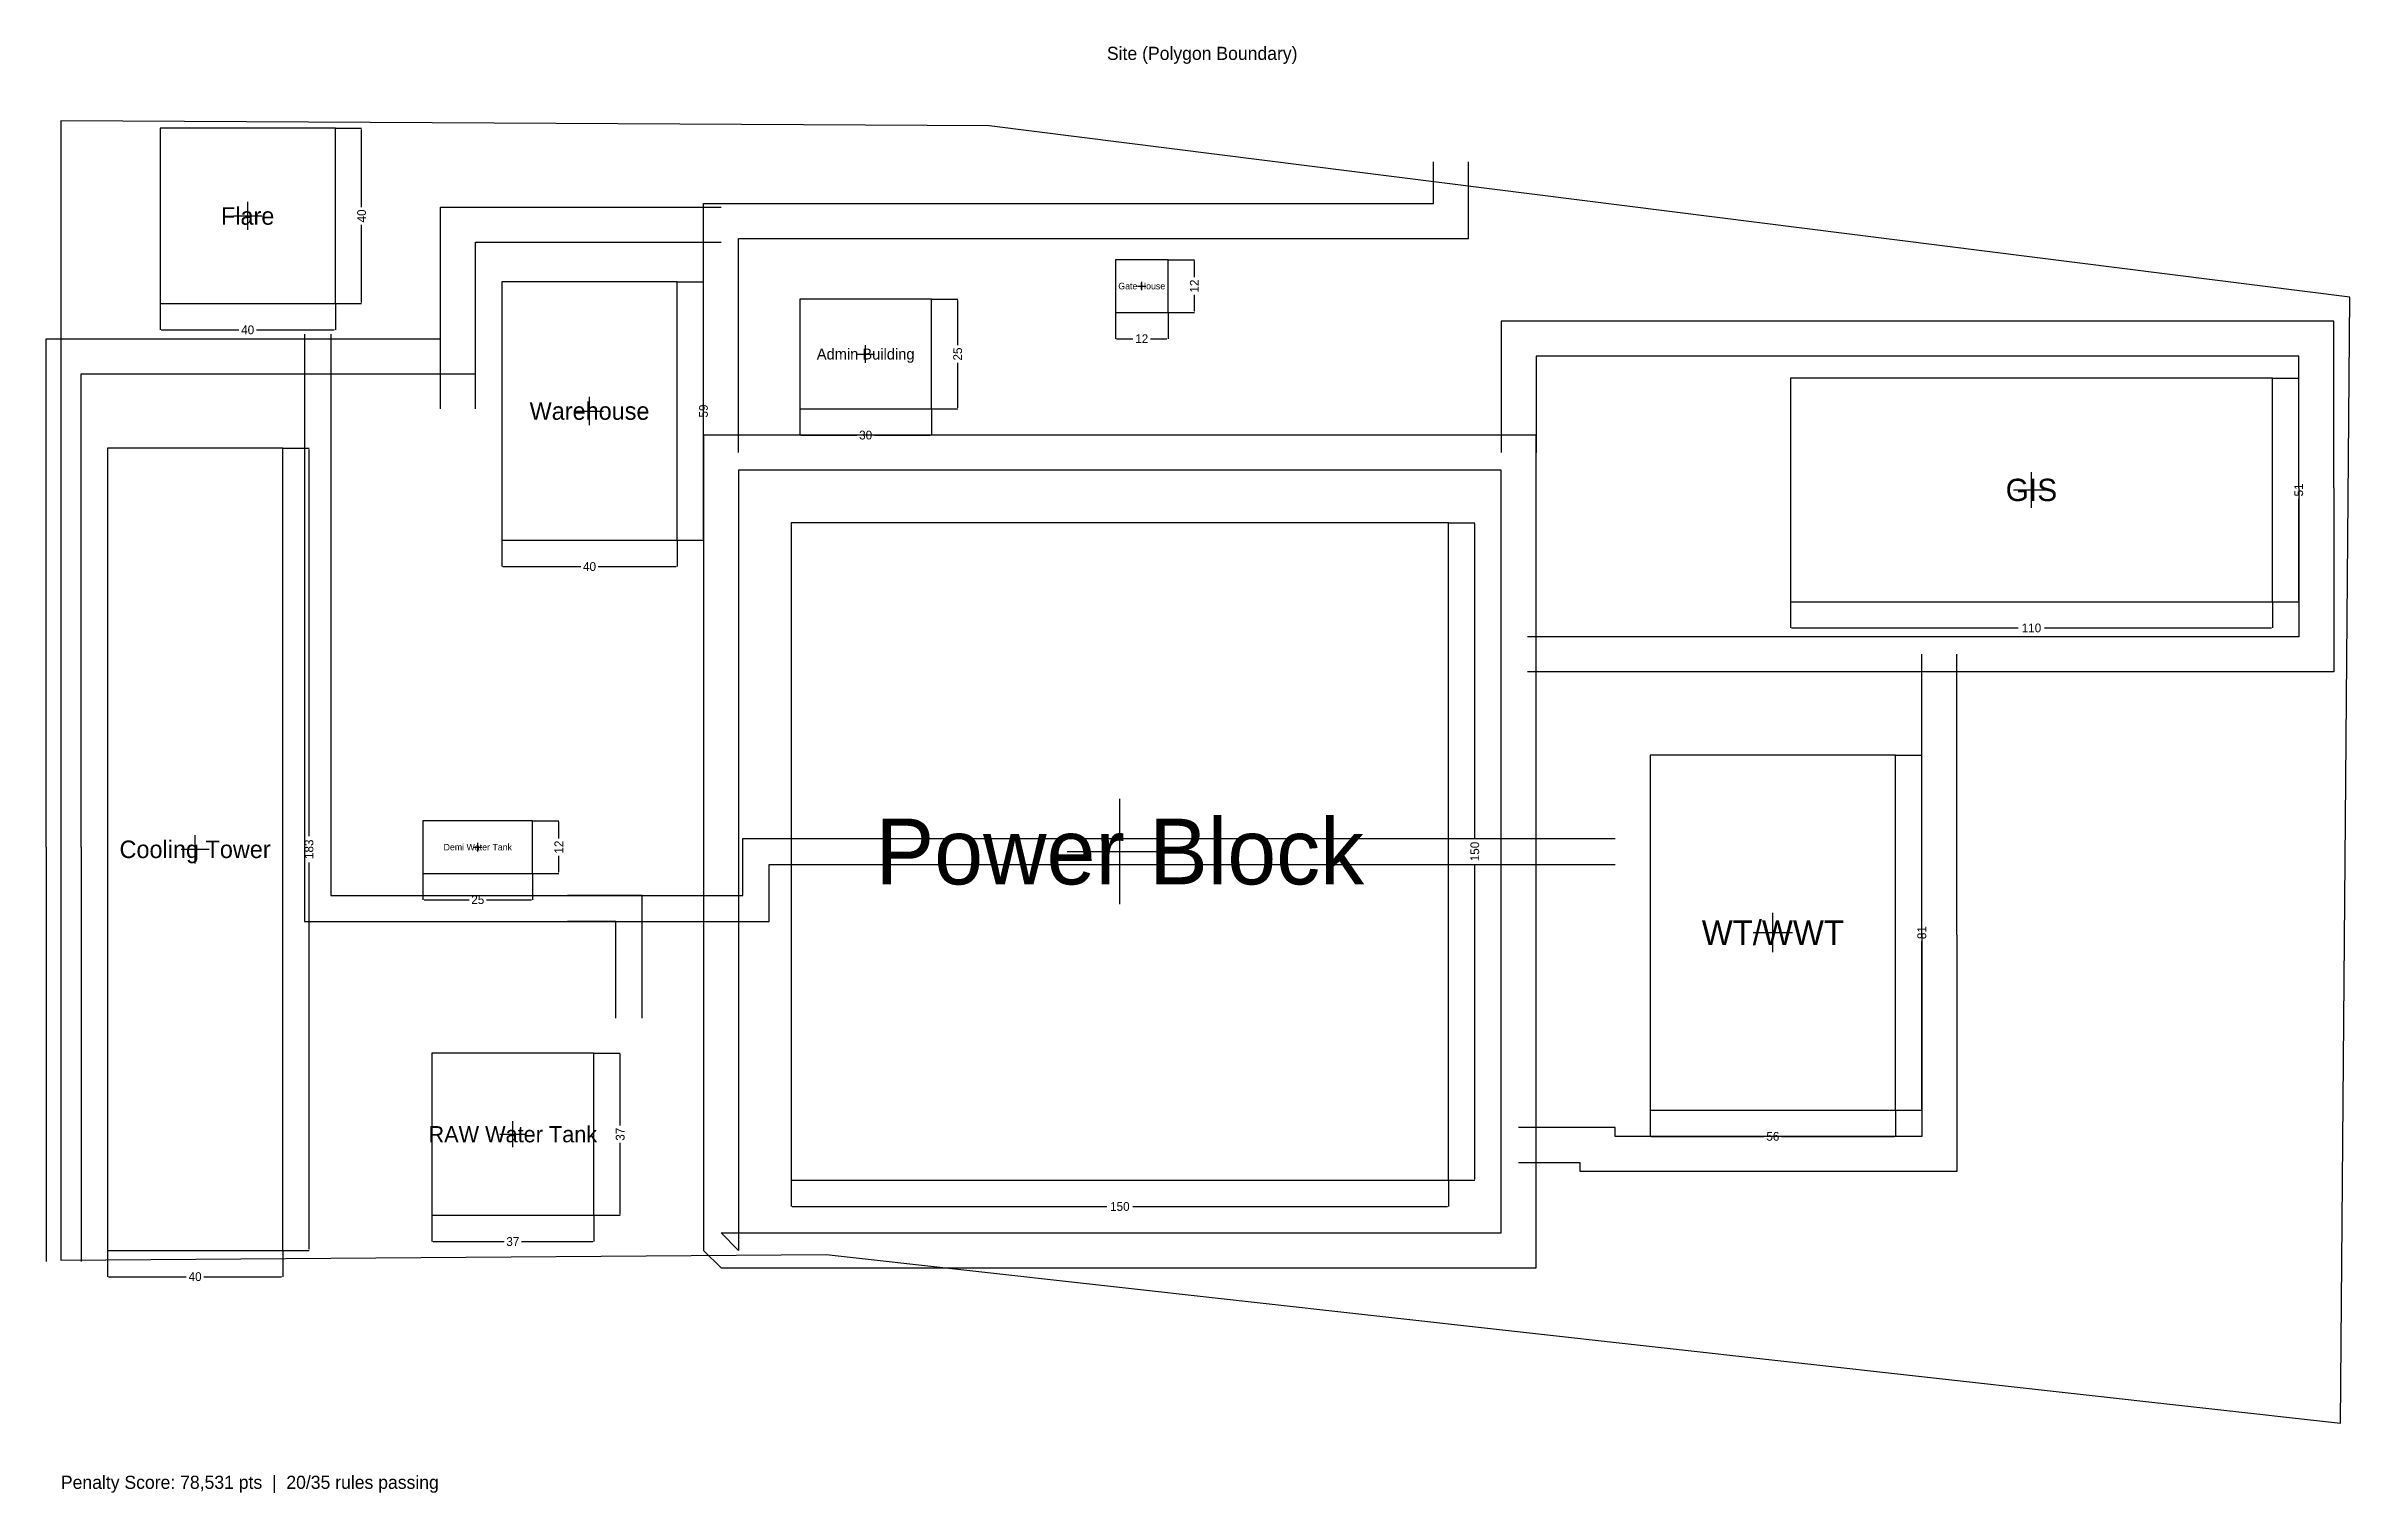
# Model space of a CAD drawing. Header units: metres. Extents: x -6 to 520, y -15 to 315.
import ezdxf
from ezdxf.enums import TextEntityAlignment as Align

# ---------------------------------------------------------------- set-up
doc = ezdxf.new("R2010")
doc.units = ezdxf.units.M
doc.linetypes.add('DASHED', pattern=[0.25, -0.25])
for name, color, linetype in [('ADMIN_BUILDING', 6, 'CONTINUOUS'), ('COOLING_TOWER', 3, 'CONTINUOUS'), ('DIMENSIONS', 8, 'CONTINUOUS'), ('FLARE', 30, 'CONTINUOUS'), ('GATE_HOUSE', 2, 'CONTINUOUS'), ('GIS', 5, 'CONTINUOUS'), ('LABELS', 7, 'CONTINUOUS'), ('PIPE_RACK', 8, 'DASHED'), ('POWER_BLOCK', 4, 'CONTINUOUS'), ('ROAD', 8, 'CONTINUOUS'), ('SITE_BOUNDARY', 7, 'CONTINUOUS'), ('WAREHOUSE', 6, 'CONTINUOUS'), ('WATER', 3, 'CONTINUOUS'), ('WT_WWT', 4, 'CONTINUOUS')]:
    doc.layers.add(name, color=color, linetype=linetype)
doc.dimstyles.get("Standard").update_dxf_attribs({"dimtxt": 2.5, "dimasz": 2.5, "dimexe": 1.25, "dimexo": 0.625, "dimtad": 1, "dimcen": 2.5, "dimazin": 3, "dimtfac": 1, "dimtmove": 0, "dimatfit": 3})

# ---------------------------------------------------------------- blocks, each defined once
blk = doc.blocks.new('_CLOSEDFILLED')
at = {"color": 0, "linetype": 'BYBLOCK'}
blk.add_solid([(-1, 0.2), (0, 0), (-1, -0.2)], dxfattribs=at)
blk = doc.blocks.new('*D1')
for p, q in [((238, 254), (238, 248)), ((250, 254), (250, 248)), ((238.25, 248), (242, 248)), ((246, 248), (249.75, 248))]:
    blk.add_line(p, q)
at = {"layer": 'Defpoints'}
for p in [(238, 254), (250, 254), (238, 248)]:
    blk.add_point(p, dxfattribs=at)
at = {"layer": 'DIMENSIONS', "xscale": 0.25, "yscale": 0.25, "rotation": 180}
blk.add_blockref('_CLOSEDFILLED', (238, 248), dxfattribs=at)
at = {"layer": 'DIMENSIONS', "xscale": 0.25, "yscale": 0.25}
blk.add_blockref('_CLOSEDFILLED', (250, 248), dxfattribs=at)
at = {"layer": 'DIMENSIONS', "insert": (244, 248), "char_height": 2, "attachment_point": 5}
blk.add_mtext('12', dxfattribs=at)
blk = doc.blocks.new('*D2')
for p, q in [((250, 266), (256, 266)), ((256, 262), (256, 265.75)), ((256, 254.25), (256, 258)), ((250, 254), (256, 254))]:
    blk.add_line(p, q)
at = {"layer": 'Defpoints'}
for p in [(250, 266), (250, 254), (256, 254)]:
    blk.add_point(p, dxfattribs=at)
at = {"layer": 'DIMENSIONS', "xscale": 0.25, "yscale": 0.25}
for p, rotation in [((256, 266), 90), ((256, 254), 270)]:
    blk.add_blockref('_CLOSEDFILLED', p, dxfattribs=dict(at, rotation=rotation))
at = {"layer": 'DIMENSIONS', "insert": (256, 260), "char_height": 2, "attachment_point": 5, "rotation": 90}
blk.add_mtext('12', dxfattribs=at)
blk = doc.blocks.new('*D3')
for p, q in [((392, 188), (392, 182)), ((502, 188), (502, 182)), ((392.25, 182), (444, 182)), ((450, 182), (501.75, 182))]:
    blk.add_line(p, q)
at = {"layer": 'Defpoints'}
for p in [(392, 188), (502, 188), (392, 182)]:
    blk.add_point(p, dxfattribs=at)
at = {"layer": 'DIMENSIONS', "xscale": 0.25, "yscale": 0.25, "rotation": 180}
blk.add_blockref('_CLOSEDFILLED', (392, 182), dxfattribs=at)
at = {"layer": 'DIMENSIONS', "xscale": 0.25, "yscale": 0.25}
blk.add_blockref('_CLOSEDFILLED', (502, 182), dxfattribs=at)
at = {"layer": 'DIMENSIONS', "insert": (447, 182), "char_height": 2, "attachment_point": 5}
blk.add_mtext('110', dxfattribs=at)
blk = doc.blocks.new('*D4')
for p, q in [((502, 239), (508, 239)), ((508, 215.5), (508, 238.75)), ((508, 188.25), (508, 211.5)), ((502, 188), (508, 188))]:
    blk.add_line(p, q)
at = {"layer": 'Defpoints'}
for p in [(502, 239), (502, 188), (508, 188)]:
    blk.add_point(p, dxfattribs=at)
at = {"layer": 'DIMENSIONS', "xscale": 0.25, "yscale": 0.25}
for p, rotation in [((508, 239), 90), ((508, 188), 270)]:
    blk.add_blockref('_CLOSEDFILLED', p, dxfattribs=dict(at, rotation=rotation))
at = {"layer": 'DIMENSIONS', "insert": (508, 213.5), "char_height": 2, "attachment_point": 5, "rotation": 90}
blk.add_mtext('51', dxfattribs=at)
blk = doc.blocks.new('*D5')
for p, q in [((82, 48), (82, 42)), ((119, 48), (119, 42)), ((82.25, 42), (98.5, 42)), ((102.5, 42), (118.75, 42))]:
    blk.add_line(p, q)
at = {"layer": 'Defpoints'}
for p in [(82, 48), (119, 48), (82, 42)]:
    blk.add_point(p, dxfattribs=at)
at = {"layer": 'DIMENSIONS', "xscale": 0.25, "yscale": 0.25, "rotation": 180}
blk.add_blockref('_CLOSEDFILLED', (82, 42), dxfattribs=at)
at = {"layer": 'DIMENSIONS', "xscale": 0.25, "yscale": 0.25}
blk.add_blockref('_CLOSEDFILLED', (119, 42), dxfattribs=at)
at = {"layer": 'DIMENSIONS', "insert": (100.5, 42), "char_height": 2, "attachment_point": 5}
blk.add_mtext('37', dxfattribs=at)
blk = doc.blocks.new('*D6')
for p, q in [((119, 85), (125, 85)), ((125, 68.5), (125, 84.75)), ((125, 48.25), (125, 64.5)), ((119, 48), (125, 48))]:
    blk.add_line(p, q)
at = {"layer": 'Defpoints'}
for p in [(119, 85), (119, 48), (125, 48)]:
    blk.add_point(p, dxfattribs=at)
at = {"layer": 'DIMENSIONS', "xscale": 0.25, "yscale": 0.25}
for p, rotation in [((125, 85), 90), ((125, 48), 270)]:
    blk.add_blockref('_CLOSEDFILLED', p, dxfattribs=dict(at, rotation=rotation))
at = {"layer": 'DIMENSIONS', "insert": (125, 66.5), "char_height": 2, "attachment_point": 5, "rotation": 90}
blk.add_mtext('37', dxfattribs=at)
blk = doc.blocks.new('*D7')
for p, q in [((164, 56), (164, 50)), ((314, 56), (314, 50)), ((164.25, 50), (236, 50)), ((242, 50), (313.75, 50))]:
    blk.add_line(p, q)
at = {"layer": 'Defpoints'}
for p in [(164, 56), (314, 56), (164, 50)]:
    blk.add_point(p, dxfattribs=at)
at = {"layer": 'DIMENSIONS', "xscale": 0.25, "yscale": 0.25, "rotation": 180}
blk.add_blockref('_CLOSEDFILLED', (164, 50), dxfattribs=at)
at = {"layer": 'DIMENSIONS', "xscale": 0.25, "yscale": 0.25}
blk.add_blockref('_CLOSEDFILLED', (314, 50), dxfattribs=at)
at = {"layer": 'DIMENSIONS', "insert": (239, 50), "char_height": 2, "attachment_point": 5}
blk.add_mtext('150', dxfattribs=at)
blk = doc.blocks.new('*D8')
for p, q in [((314, 206), (320, 206)), ((320, 134), (320, 205.75)), ((320, 56.25), (320, 128)), ((314, 56), (320, 56))]:
    blk.add_line(p, q)
at = {"layer": 'Defpoints'}
for p in [(314, 206), (314, 56), (320, 56)]:
    blk.add_point(p, dxfattribs=at)
at = {"layer": 'DIMENSIONS', "xscale": 0.25, "yscale": 0.25}
for p, rotation in [((320, 206), 90), ((320, 56), 270)]:
    blk.add_blockref('_CLOSEDFILLED', p, dxfattribs=dict(at, rotation=rotation))
at = {"layer": 'DIMENSIONS', "insert": (320, 131), "char_height": 2, "attachment_point": 5, "rotation": 90}
blk.add_mtext('150', dxfattribs=at)
blk = doc.blocks.new('*D9')
for p, q in [((20, 256), (20, 250)), ((60, 256), (60, 250)), ((20.25, 250), (38, 250)), ((42, 250), (59.75, 250))]:
    blk.add_line(p, q)
at = {"layer": 'Defpoints'}
for p in [(20, 256), (60, 256), (20, 250)]:
    blk.add_point(p, dxfattribs=at)
at = {"layer": 'DIMENSIONS', "xscale": 0.25, "yscale": 0.25, "rotation": 180}
blk.add_blockref('_CLOSEDFILLED', (20, 250), dxfattribs=at)
at = {"layer": 'DIMENSIONS', "xscale": 0.25, "yscale": 0.25}
blk.add_blockref('_CLOSEDFILLED', (60, 250), dxfattribs=at)
at = {"layer": 'DIMENSIONS', "insert": (40, 250), "char_height": 2, "attachment_point": 5}
blk.add_mtext('40', dxfattribs=at)
blk = doc.blocks.new('*D10')
for p, q in [((60, 296), (66, 296)), ((66, 278), (66, 295.75)), ((66, 256.25), (66, 274)), ((60, 256), (66, 256))]:
    blk.add_line(p, q)
at = {"layer": 'Defpoints'}
for p in [(60, 296), (60, 256), (66, 256)]:
    blk.add_point(p, dxfattribs=at)
at = {"layer": 'DIMENSIONS', "xscale": 0.25, "yscale": 0.25}
for p, rotation in [((66, 296), 90), ((66, 256), 270)]:
    blk.add_blockref('_CLOSEDFILLED', p, dxfattribs=dict(at, rotation=rotation))
at = {"layer": 'DIMENSIONS', "insert": (66, 276), "char_height": 2, "attachment_point": 5, "rotation": 90}
blk.add_mtext('40', dxfattribs=at)
blk = doc.blocks.new('*D11')
for p, q in [((8, 40), (8, 34)), ((48, 40), (48, 34)), ((8.25, 34), (26, 34)), ((30, 34), (47.75, 34))]:
    blk.add_line(p, q)
at = {"layer": 'Defpoints'}
for p in [(8, 40), (48, 40), (8, 34)]:
    blk.add_point(p, dxfattribs=at)
at = {"layer": 'DIMENSIONS', "xscale": 0.25, "yscale": 0.25, "rotation": 180}
blk.add_blockref('_CLOSEDFILLED', (8, 34), dxfattribs=at)
at = {"layer": 'DIMENSIONS', "xscale": 0.25, "yscale": 0.25}
blk.add_blockref('_CLOSEDFILLED', (48, 34), dxfattribs=at)
at = {"layer": 'DIMENSIONS', "insert": (28, 34), "char_height": 2, "attachment_point": 5}
blk.add_mtext('40', dxfattribs=at)
blk = doc.blocks.new('*D12')
for p, q in [((48, 223), (54, 223)), ((54, 134.5), (54, 222.75)), ((54, 40.25), (54, 128.5)), ((48, 40), (54, 40))]:
    blk.add_line(p, q)
at = {"layer": 'Defpoints'}
for p in [(48, 223), (48, 40), (54, 40)]:
    blk.add_point(p, dxfattribs=at)
at = {"layer": 'DIMENSIONS', "xscale": 0.25, "yscale": 0.25}
for p, rotation in [((54, 223), 90), ((54, 40), 270)]:
    blk.add_blockref('_CLOSEDFILLED', p, dxfattribs=dict(at, rotation=rotation))
at = {"layer": 'DIMENSIONS', "insert": (54, 131.5), "char_height": 2, "attachment_point": 5, "rotation": 90}
blk.add_mtext('183', dxfattribs=at)
blk = doc.blocks.new('*D13')
for p, q in [((360, 72), (360, 66)), ((416, 72), (416, 66)), ((360.25, 66), (386, 66)), ((390, 66), (415.75, 66))]:
    blk.add_line(p, q)
at = {"layer": 'Defpoints'}
for p in [(360, 72), (416, 72), (360, 66)]:
    blk.add_point(p, dxfattribs=at)
at = {"layer": 'DIMENSIONS', "xscale": 0.25, "yscale": 0.25, "rotation": 180}
blk.add_blockref('_CLOSEDFILLED', (360, 66), dxfattribs=at)
at = {"layer": 'DIMENSIONS', "xscale": 0.25, "yscale": 0.25}
blk.add_blockref('_CLOSEDFILLED', (416, 66), dxfattribs=at)
at = {"layer": 'DIMENSIONS', "insert": (388, 66), "char_height": 2, "attachment_point": 5}
blk.add_mtext('56', dxfattribs=at)
blk = doc.blocks.new('*D14')
for p, q in [((416, 153), (422, 153)), ((422, 114.5), (422, 152.75)), ((422, 72.25), (422, 110.5)), ((416, 72), (422, 72))]:
    blk.add_line(p, q)
at = {"layer": 'Defpoints'}
for p in [(416, 153), (416, 72), (422, 72)]:
    blk.add_point(p, dxfattribs=at)
at = {"layer": 'DIMENSIONS', "xscale": 0.25, "yscale": 0.25}
for p, rotation in [((422, 153), 90), ((422, 72), 270)]:
    blk.add_blockref('_CLOSEDFILLED', p, dxfattribs=dict(at, rotation=rotation))
at = {"layer": 'DIMENSIONS', "insert": (422, 112.5), "char_height": 2, "attachment_point": 5, "rotation": 90}
blk.add_mtext('81', dxfattribs=at)
blk = doc.blocks.new('*D15')
for p, q in [((98, 202), (98, 196)), ((138, 202), (138, 196)), ((98.25, 196), (116, 196)), ((120, 196), (137.75, 196))]:
    blk.add_line(p, q)
at = {"layer": 'Defpoints'}
for p in [(98, 202), (138, 202), (98, 196)]:
    blk.add_point(p, dxfattribs=at)
at = {"layer": 'DIMENSIONS', "xscale": 0.25, "yscale": 0.25, "rotation": 180}
blk.add_blockref('_CLOSEDFILLED', (98, 196), dxfattribs=at)
at = {"layer": 'DIMENSIONS', "xscale": 0.25, "yscale": 0.25}
blk.add_blockref('_CLOSEDFILLED', (138, 196), dxfattribs=at)
at = {"layer": 'DIMENSIONS', "insert": (118, 196), "char_height": 2, "attachment_point": 5}
blk.add_mtext('40', dxfattribs=at)
blk = doc.blocks.new('*D16')
for p, q in [((138, 261), (144, 261)), ((144, 233.5), (144, 260.75)), ((144, 202.25), (144, 229.5)), ((138, 202), (144, 202))]:
    blk.add_line(p, q)
at = {"layer": 'Defpoints'}
for p in [(138, 261), (138, 202), (144, 202)]:
    blk.add_point(p, dxfattribs=at)
at = {"layer": 'DIMENSIONS', "xscale": 0.25, "yscale": 0.25}
for p, rotation in [((144, 261), 90), ((144, 202), 270)]:
    blk.add_blockref('_CLOSEDFILLED', p, dxfattribs=dict(at, rotation=rotation))
at = {"layer": 'DIMENSIONS', "insert": (144, 231.5), "char_height": 2, "attachment_point": 5, "rotation": 90}
blk.add_mtext('59', dxfattribs=at)
blk = doc.blocks.new('*D17')
for p, q in [((166, 232), (166, 226)), ((196, 232), (196, 226)), ((166.25, 226), (179, 226)), ((183, 226), (195.75, 226))]:
    blk.add_line(p, q)
at = {"layer": 'Defpoints'}
for p in [(166, 232), (196, 232), (166, 226)]:
    blk.add_point(p, dxfattribs=at)
at = {"layer": 'DIMENSIONS', "xscale": 0.25, "yscale": 0.25, "rotation": 180}
blk.add_blockref('_CLOSEDFILLED', (166, 226), dxfattribs=at)
at = {"layer": 'DIMENSIONS', "xscale": 0.25, "yscale": 0.25}
blk.add_blockref('_CLOSEDFILLED', (196, 226), dxfattribs=at)
at = {"layer": 'DIMENSIONS', "insert": (181, 226), "char_height": 2, "attachment_point": 5}
blk.add_mtext('30', dxfattribs=at)
blk = doc.blocks.new('*D18')
for p, q in [((196, 257), (202, 257)), ((202, 246.5), (202, 256.75)), ((202, 232.25), (202, 242.5)), ((196, 232), (202, 232))]:
    blk.add_line(p, q)
at = {"layer": 'Defpoints'}
for p in [(196, 257), (196, 232), (202, 232)]:
    blk.add_point(p, dxfattribs=at)
at = {"layer": 'DIMENSIONS', "xscale": 0.25, "yscale": 0.25}
for p, rotation in [((202, 257), 90), ((202, 232), 270)]:
    blk.add_blockref('_CLOSEDFILLED', p, dxfattribs=dict(at, rotation=rotation))
at = {"layer": 'DIMENSIONS', "insert": (202, 244.5), "char_height": 2, "attachment_point": 5, "rotation": 90}
blk.add_mtext('25', dxfattribs=at)
blk = doc.blocks.new('*D19')
for p, q in [((80, 126), (80, 120)), ((105, 126), (105, 120)), ((80.25, 120), (90.5, 120)), ((94.5, 120), (104.75, 120))]:
    blk.add_line(p, q)
at = {"layer": 'Defpoints'}
for p in [(80, 126), (105, 126), (80, 120)]:
    blk.add_point(p, dxfattribs=at)
at = {"layer": 'DIMENSIONS', "xscale": 0.25, "yscale": 0.25, "rotation": 180}
blk.add_blockref('_CLOSEDFILLED', (80, 120), dxfattribs=at)
at = {"layer": 'DIMENSIONS', "xscale": 0.25, "yscale": 0.25}
blk.add_blockref('_CLOSEDFILLED', (105, 120), dxfattribs=at)
at = {"layer": 'DIMENSIONS', "insert": (92.5, 120), "char_height": 2, "attachment_point": 5}
blk.add_mtext('25', dxfattribs=at)
blk = doc.blocks.new('*D20')
for p, q in [((105, 138), (111, 138)), ((111, 134), (111, 137.75)), ((111, 126.25), (111, 130)), ((105, 126), (111, 126))]:
    blk.add_line(p, q)
at = {"layer": 'Defpoints'}
for p in [(105, 138), (105, 126), (111, 126)]:
    blk.add_point(p, dxfattribs=at)
at = {"layer": 'DIMENSIONS', "xscale": 0.25, "yscale": 0.25}
for p, rotation in [((111, 138), 90), ((111, 126), 270)]:
    blk.add_blockref('_CLOSEDFILLED', p, dxfattribs=dict(at, rotation=rotation))
at = {"layer": 'DIMENSIONS', "insert": (111, 132), "char_height": 2, "attachment_point": 5, "rotation": 90}
blk.add_mtext('12', dxfattribs=at)

msp = doc.modelspace()

# ---------------------------------------------------------------- linework, layer by layer
at = {"layer": 'ADMIN_BUILDING'}
for p, q in [((179, 244.5), (183, 244.5)), ((181, 242.5), (181, 246.5))]:
    msp.add_line(p, q, dxfattribs=at)
msp.add_lwpolyline([(166, 232), (196, 232), (196, 257), (166, 257)], close=True, dxfattribs=at)
at = {"layer": 'COOLING_TOWER'}
for p, q in [((24.8, 131.5), (31.2, 131.5)), ((28, 128.3), (28, 134.7))]:
    msp.add_line(p, q, dxfattribs=at)
msp.add_lwpolyline([(8, 40), (48, 40), (48, 223), (8, 223)], close=True, dxfattribs=at)
at = {"layer": 'FLARE'}
for p, q in [((40, 272.8), (40, 279.2)), ((36.8, 276), (43.2, 276))]:
    msp.add_line(p, q, dxfattribs=at)
msp.add_lwpolyline([(20, 256), (60, 256), (60, 296), (20, 296)], close=True, dxfattribs=at)
at = {"layer": 'GATE_HOUSE'}
for p, q in [((243.04, 260), (244.96, 260)), ((244, 259.04), (244, 260.96))]:
    msp.add_line(p, q, dxfattribs=at)
msp.add_lwpolyline([(238, 254), (250, 254), (250, 266), (238, 266)], close=True, dxfattribs=at)
at = {"layer": 'GIS'}
for p, q in [((447, 209.42), (447, 217.58)), ((442.92, 213.5), (451.08, 213.5))]:
    msp.add_line(p, q, dxfattribs=at)
msp.add_lwpolyline([(392, 188), (502, 188), (502, 239), (392, 239)], close=True, dxfattribs=at)
at = {"layer": 'PIPE_RACK'}
for points in [[(53, 249), (53, 131)], [(59, 249), (59, 131)], [(53, 131.5), (53, 115), (159, 115), (159, 128), (239, 128), (352, 128)], [(59, 131.5), (59, 121), (153, 121), (153, 134), (239, 134), (352, 134)], [(130, 93), (130, 121), (113, 121)], [(124, 93), (124, 115), (113, 115)]]:
    msp.add_lwpolyline(points, dxfattribs=at)
at = {"layer": 'POWER_BLOCK'}
for p, q in [((239, 119), (239, 143)), ((227, 131), (251, 131))]:
    msp.add_line(p, q, dxfattribs=at)
msp.add_lwpolyline([(164, 56), (314, 56), (314, 206), (164, 206)], close=True, dxfattribs=at)
at = {"layer": 'ROAD'}
for points in [[(230, 278.854), (244.585, 278.854), (258, 278.854), (310.584, 278.854), (310.584, 288.35)], [(230, 270.854), (244.585, 270.854), (258, 270.854), (318.584, 270.854), (318.584, 288.35)], [(144, 222), (144, 278.854), (230, 278.854)], [(-6, 132), (-6, 248), (84, 248), (84, 278), (148, 278)], [(84, 232), (84, 278), (148, 278)], [(2, 132), (2, 240), (92, 240), (92, 270), (148, 270)], [(92, 232), (92, 270), (148, 270)], [(152, 222), (152, 270.854), (230, 270.854)], [(516, 214), (516, 252), (326, 252), (326, 222)], [(84, 232), (84, 244)], [(92, 232), (92, 244)], [(508, 214), (508, 244), (334, 244), (334, 222)], [(516, 214), (516, 172), (332, 172)], [(508, 214), (508, 180), (332, 180)], [(422, 112), (422, 176)], [(430, 112), (430, 176)], [(-6, 132), (-6, 37.458)], [(2, 132), (2, 37.458)], [(430, 112), (430, 58), (344, 58), (344, 60), (330, 60)], [(422, 112), (422, 66), (352, 66), (352, 68), (330, 68)]]:
    msp.add_lwpolyline(points, dxfattribs=at)
for points in [[(148, 36), (334, 36), (334, 226), (144, 226), (144, 40)], [(148, 44), (326, 44), (326, 218), (152, 218), (152, 40)]]:
    msp.add_lwpolyline(points, close=True, dxfattribs=at)
at = {"layer": 'SITE_BOUNDARY'}
msp.add_lwpolyline([(171.978, 39.075), (517.483, 0.587), (519.67, 257.461), (209.162, 296.598), (-2.619, 297.689), (-2.619, 37.753)], close=True, dxfattribs=at)
at = {"layer": 'WAREHOUSE'}
for p, q in [((114.8, 231.5), (121.2, 231.5)), ((118, 228.3), (118, 234.7))]:
    msp.add_line(p, q, dxfattribs=at)
msp.add_lwpolyline([(98, 202), (138, 202), (138, 261), (98, 261)], close=True, dxfattribs=at)
at = {"layer": 'WATER'}
for p, q in [((91.54, 132), (93.46, 132)), ((92.5, 131.04), (92.5, 132.96)), ((100.5, 63.54), (100.5, 69.46)), ((97.54, 66.5), (103.46, 66.5))]:
    msp.add_line(p, q, dxfattribs=at)
for points in [[(80, 126), (105, 126), (105, 138), (80, 138)], [(82, 48), (119, 48), (119, 85), (82, 85)]]:
    msp.add_lwpolyline(points, close=True, dxfattribs=at)
at = {"layer": 'WT_WWT'}
for p, q in [((388, 108.02), (388, 116.98)), ((383.52, 112.5), (392.48, 112.5))]:
    msp.add_line(p, q, dxfattribs=at)
msp.add_lwpolyline([(360, 72), (416, 72), (416, 153), (360, 153)], close=True, dxfattribs=at)

# ---------------------------------------------------------------- texts
at = {"layer": 'LABELS'}
for s, height, p in [('Site (Polygon Boundary)', 3, (257.796, 313.1)), ('Flare', 4, (40, 276)), ('Gate House', 1.5, (244, 260)), ('Admin Building', 2.5, (181, 244.5)), ('Warehouse', 4, (118, 231.5)), ('GIS', 5.1, (447, 213.5)), ('Power Block', 15, (239, 131)), ('Cooling Tower', 4, (28, 131.5)), ('Demi Water Tank', 1.5, (92.5, 132)), ('WT/WWT', 5.6, (388, 112.5)), ('RAW Water Tank', 3.7, (100.5, 66.5))]:
    msp.add_text(s, height=height, dxfattribs=at).set_placement(p, align=Align.MIDDLE_CENTER)
msp.add_text('Penalty Score: 78,531 pts  |  20/35 rules passing', height=3, dxfattribs=at).set_placement((-2.619, -14.413))

# ---------------------------------------------------------------- dimensions: what is measured, and where the dimension line sits
at = {"layer": 'DIMENSIONS'}
for base, p1, p2, picture, middle in [((66, 256), (60, 256), (60, 296), '*D10', (66, 276)), ((256, 254), (250, 254), (250, 266), '*D2', (256, 260)), ((144, 202), (138, 202), (138, 261), '*D16', (144, 231.5)), ((202, 232), (196, 232), (196, 257), '*D18', (202, 244.5)), ((508, 188), (502, 188), (502, 239), '*D4', (508, 213.5)), ((54, 40), (48, 40), (48, 223), '*D12', (54, 131.5)), ((320, 56), (314, 56), (314, 206), '*D8', (320, 131)), ((422, 72), (416, 72), (416, 153), '*D14', (422, 112.5)), ((111, 126), (105, 126), (105, 138), '*D20', (111, 132)), ((125, 48), (119, 48), (119, 85), '*D6', (125, 66.5))]:
    dim = msp.add_linear_dim(base=base, p1=p1, p2=p2, angle=90, dimstyle='Standard', override={"dimtxt": 2}, dxfattribs=at)
    dim.commit()
    dim.dimension.update_dxf_attribs({"geometry": picture, "text_midpoint": middle})
for base, p1, p2, picture, middle in [((20, 250), (20, 256), (60, 256), '*D9', (40, 250)), ((238, 248), (238, 254), (250, 254), '*D1', (244, 248)), ((166, 226), (166, 232), (196, 232), '*D17', (181, 226)), ((98, 196), (98, 202), (138, 202), '*D15', (118, 196)), ((392, 182), (392, 188), (502, 188), '*D3', (447, 182)), ((80, 120), (80, 126), (105, 126), '*D19', (92.5, 120)), ((360, 66), (360, 72), (416, 72), '*D13', (388, 66)), ((164, 50), (164, 56), (314, 56), '*D7', (239, 50)), ((82, 42), (82, 48), (119, 48), '*D5', (100.5, 42)), ((8, 34), (8, 40), (48, 40), '*D11', (28, 34))]:
    dim = msp.add_linear_dim(base=base, p1=p1, p2=p2, dimstyle='Standard', override={"dimtxt": 2}, dxfattribs=at)
    dim.commit()
    dim.dimension.update_dxf_attribs({"geometry": picture, "text_midpoint": middle})

doc.saveas('drawing.dxf')
